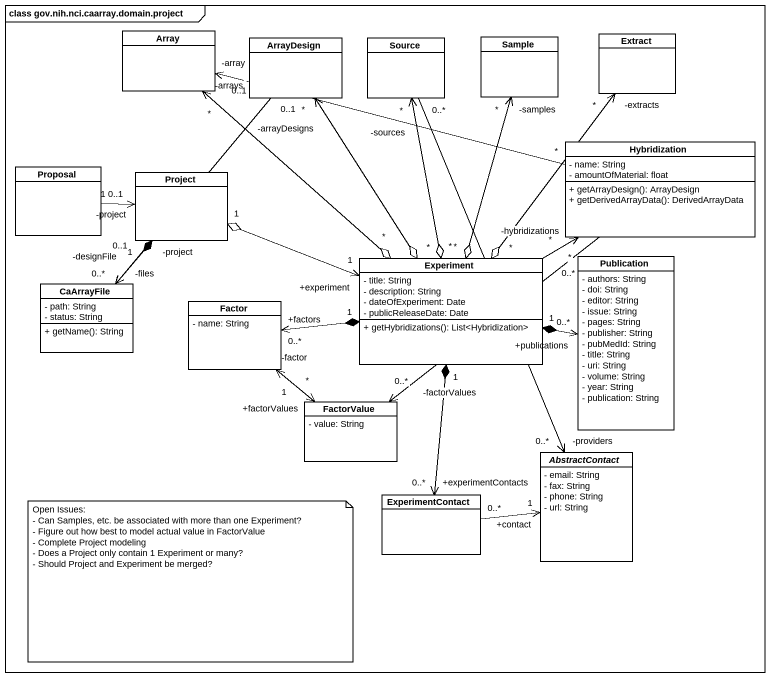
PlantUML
@startuml
mainframe class gov.nih.nci.caarray.domain.project
hide circle
hide empty members
skinparam classAttributeIconSize 0
class Array
class Extract
class ArrayDesign
class Source
class Sample
class Hybridization {
  - name: String
  - amountOfMaterial: float
  + getArrayDesign(): ArrayDesign
  + getDerivedArrayData(): DerivedArrayData
}
class Proposal
class Project
class Experiment {
  - title: String
  - description: String
  - dateOfExperiment: Date
  - publicReleaseDate: Date
  + getHybridizations(): List<Hybridization>
}
class Publication {
  - authors: String
  - doi: String
  - editor: String
  - issue: String
  - pages: String
  - publisher: String
  - pubMedId: String
  - title: String
  - uri: String
  - volume: String
  - year: String
  - publication: String
}
class CaArrayFile {
  - path: String
  - status: String
  + getName(): String
}
class Factor {
  - name: String
}
class FactorValue {
  - value: String
}
abstract class AbstractContact {
  - email: String
  - fax: String
  - phone: String
  - url: String
}
class ExperimentContact
ArrayDesign "0..1" --> "-designFile\n0..1" CaArrayFile
Source "0..*" --> "-providers\n0..*" AbstractContact
Hybridization "*" -left-> "-array\n0..1" Array
Hybridization "0..*" --> "-factorValues\n0..*" FactorValue
Proposal "0..1" -right-> "-project\n1" Project
Project "1" o-right-> "+experiment\n1" Experiment
Project "-project\n1" *--> "-files\n0..*" CaArrayFile
Experiment "*" o-up-> "-arrays\n*" Array
Experiment "*" o-up-> "-extracts\n*" Extract
Experiment "*" o-up-> "-arrayDesigns\n*" ArrayDesign
Experiment "*" o-up-> "-sources\n*" Source
Experiment "*" o-up-> "-samples\n*" Sample
Experiment "*" -right-> "-hybridizations\n*" Hybridization
Experiment "1" *-right-> "+publications\n0..*" Publication
Experiment "1" *-left-> "+factors\n0..*" Factor
Experiment "1" *--> "+experimentContacts\n0..*" ExperimentContact
FactorValue "+factorValues\n*" <-up-> "-factor\n1" Factor
ExperimentContact "0..*" -right-> "+contact\n1" AbstractContact
note as N1
  Open Issues:
  - Can Samples, etc. be associated with more than one Experiment?
  - Figure out how best to model actual value in FactorValue
  - Complete Project modeling
  - Does a Project only contain 1 Experiment or many?
  - Should Project and Experiment be merged?
end note
@enduml
